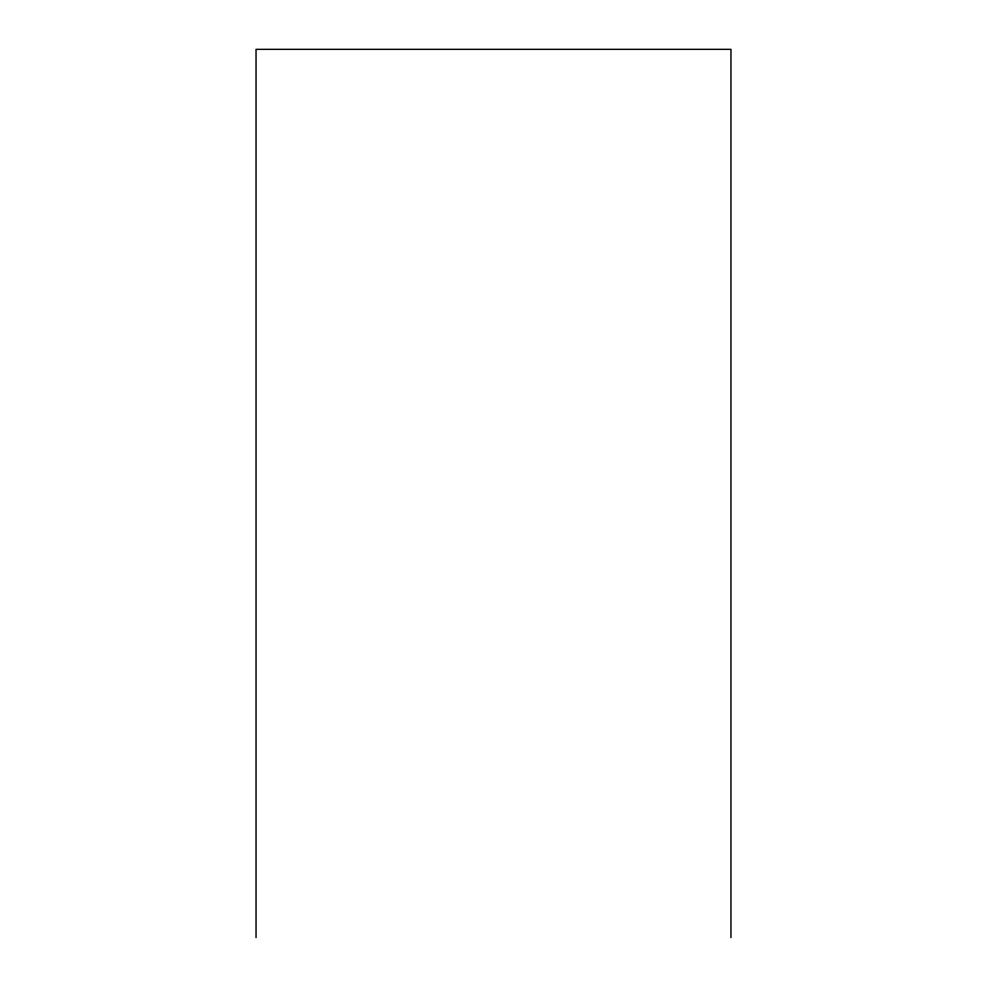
<?xml version="1.0" encoding="UTF-8"?>
<svg xmlns="http://www.w3.org/2000/svg" width="987" height="987" viewBox="0 0 987 987"><rect width="100%" height="100%" fill="white"/><g stroke="black" fill="none" stroke-linecap="round" stroke-linejoin="round"><path stroke-width="1.48" d="M730.96 937.65L730.96 49.35L256.04 49.35L256.04 937.65"/></g></svg>
